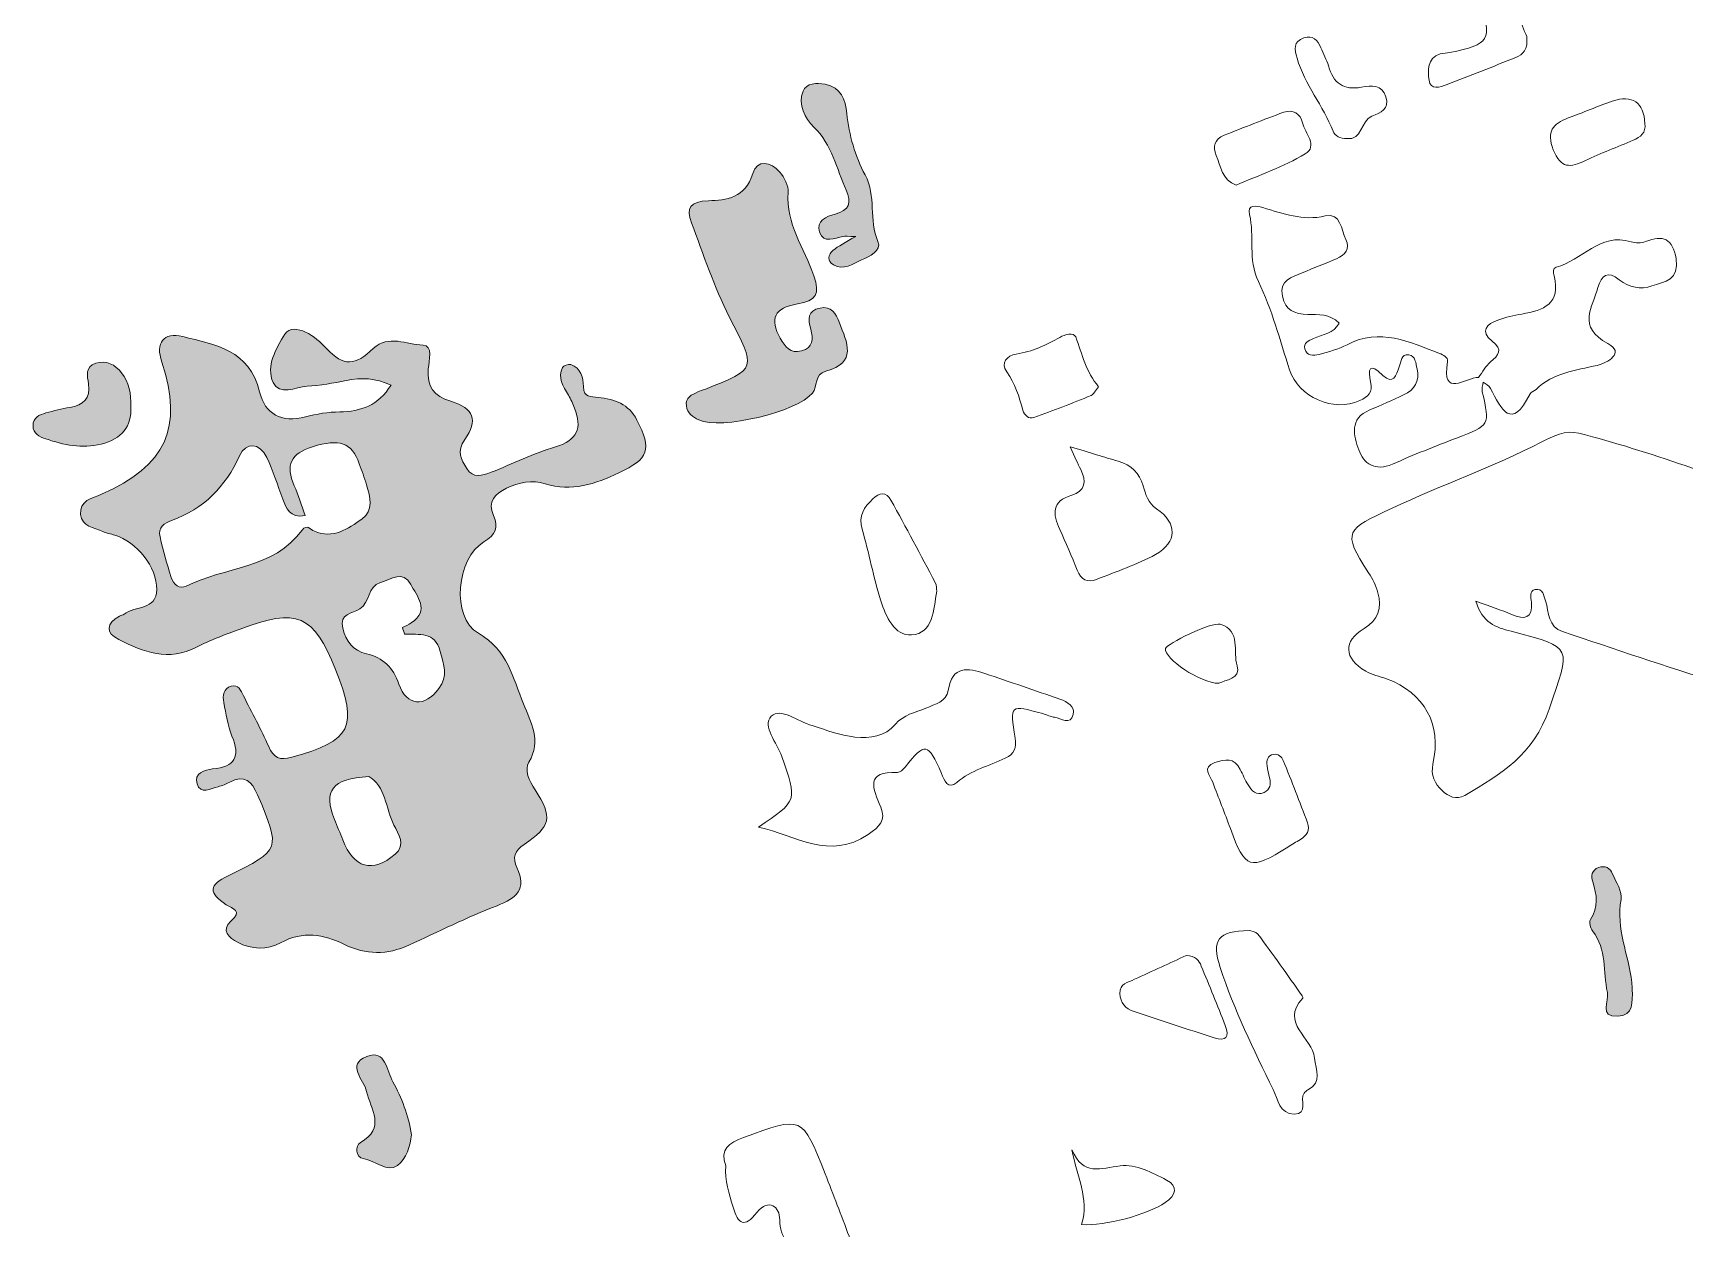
# Model space of a CAD drawing. Header units: millimetres. Extents: x -443 to 1612, y -2099 to -381.
# Drawn here: x -107 to 529, y -1120 to -660 of the extents above; entities that cross this region are included whole.
import ezdxf

# ---------------------------------------------------------------- set-up
doc = ezdxf.new("R2010")
doc.units = ezdxf.units.MM
doc.header["$MEASUREMENT"] = 0
doc.layers.add('Layer 1', color=7, linetype='Continuous', lineweight=0)

msp = doc.modelspace()

# ---------------------------------------------------------------- hatches: boundary and pattern name
at = {"layer": 'Layer 1', "true_color": 0x000000, "transparency": 33554687}
h = msp.add_hatch(color=18, dxfattribs=at)
h.dxf.hatch_style = 2
edge = h.paths.add_edge_path()
edge.add_spline(control_points=[(209.97, -738.25), (206.92, -738.25), (205.99, -738.14), (205.1, -738.27), (201.84, -738.77), (197.65, -741.28), (196.05, -736.63), (194.51, -732.21), (198.68, -730.56), (202.03, -729.68), (207.48, -728.25), (208.49, -725.18), (206.31, -720.46), (202.5, -712.2), (200.87, -702.99), (193.8, -696.14), (190.33, -692.78), (187.65, -687.5), (189.67, -682.33), (190.9, -679.17), (194.98, -679.12), (198.18, -679.7), (204.35, -680.83), (205.93, -685.62), (206.52, -690.97), (207.43, -699.28), (209.71, -707.31), (213.58, -714.58), (217.92, -722.73), (214.93, -731.93), (218.5, -740.23), (220.1, -743.95), (215.29, -745.87), (212.17, -747.34), (208.79, -748.93), (205.32, -751.37), (201.4, -749.22), (198.76, -747.76), (199.31, -745.27), (201.19, -743.68), (203.27, -741.9), (205.87, -740.73), (209.97, -738.25)], knot_values=[0, 0, 0, 0, 1, 1, 1, 2, 2, 2, 3, 3, 3, 4, 4, 4, 5, 5, 5, 6, 6, 6, 7, 7, 7, 8, 8, 8, 9, 9, 9, 10, 10, 10, 11, 11, 11, 12, 12, 12, 13, 13, 13, 14, 14, 14, 14], degree=3, periodic=0)
h = msp.add_hatch(color=18, dxfattribs=at)
h.dxf.hatch_style = 2
edge = h.paths.add_edge_path()
edge.add_spline(control_points=[(192.7, -773.99), (191.5, -770.25), (191.42, -766.83), (196.2, -765.85), (200.61, -764.95), (202.36, -768.01), (203.69, -771.51), (206.56, -779.06), (210.71, -786.94), (198.43, -790.17), (193.95, -791.35), (195.33, -796), (193.27, -798.62), (187.62, -805.82), (157.91, -812.84), (149.52, -808.95), (147.07, -807.82), (145.15, -806.29), (144.74, -803.5), (144.26, -800.19), (146.84, -799.24), (149.16, -798.17), (150.02, -797.77), (150.94, -797.5), (151.83, -797.15), (172.16, -789.11), (171.63, -789.38), (161.24, -769.18), (155.32, -757.68), (151.28, -745.18), (146.75, -733), (144.62, -727.29), (145.94, -724.76), (153.29, -724.54), (159.9, -724.33), (167.58, -723.48), (170.31, -714.1), (171.96, -708.46), (177.28, -709.36), (180.74, -713.49), (182.48, -715.57), (184.12, -718.76), (183.91, -721.28), (182.9, -733.4), (190.21, -742.85), (193.81, -753.41), (196.26, -760.59), (194.72, -763), (187.54, -764.25), (178.52, -765.81), (176.78, -769.98), (180.9, -777.5), (182.69, -780.78), (184.84, -783.48), (189.09, -782.36), (193.68, -781.13), (193.55, -777.66), (192.7, -773.99)], knot_values=[0, 0, 0, 0, 1, 1, 1, 2, 2, 2, 3, 3, 3, 4, 4, 4, 5, 5, 5, 6, 6, 6, 7, 7, 7, 8, 8, 8, 9, 9, 9, 10, 10, 10, 11, 11, 11, 12, 12, 12, 13, 13, 13, 14, 14, 14, 15, 15, 15, 16, 16, 16, 17, 17, 17, 18, 18, 18, 19, 19, 19, 19], degree=3, periodic=0)
h = msp.add_hatch(color=18, dxfattribs=at)
h.dxf.hatch_style = 2
edge = h.paths.add_edge_path()
edge.add_spline(control_points=[(22.39, -946.26), (8.09, -947.01), (4.8, -951.79), (9.18, -962.73), (10.23, -965.36), (11.38, -967.96), (12.41, -970.61), (16.68, -981.55), (23.71, -983.59), (32.53, -976.18), (36.84, -972.55), (33.78, -968.32), (32.11, -964.99), (28.84, -958.45), (28.87, -949.68), (22.39, -946.26)], knot_values=[0, 0, 0, 0, 1, 1, 1, 2, 2, 2, 3, 3, 3, 4, 4, 4, 5, 5, 5, 5], degree=3, periodic=0)
edge = h.paths.add_edge_path()
edge.add_spline(control_points=[(36.21, -891.48), (35.92, -890.6), (35.63, -889.73), (35.34, -888.85), (36.47, -888.27), (37.67, -887.81), (38.72, -887.11), (46.14, -882.16), (40.91, -876.79), (38.56, -872.27), (35.63, -866.65), (31.04, -870.28), (26.92, -871.53), (21.77, -873.09), (22.97, -879.24), (19.02, -881.66), (16.12, -883.44), (10.94, -883.4), (12.39, -889.17), (13.65, -894.16), (16.26, -897.79), (21.54, -898.98), (27.98, -900.43), (31.74, -904.28), (34.01, -910.63), (37.08, -919.2), (43.88, -919.68), (49.45, -912.36), (53.07, -907.61), (51.32, -903.16), (49.94, -898.06), (47.82, -890.31), (41.88, -891.58), (36.21, -891.48)], knot_values=[0, 0, 0, 0, 1, 1, 1, 2, 2, 2, 3, 3, 3, 4, 4, 4, 5, 5, 5, 6, 6, 6, 7, 7, 7, 8, 8, 8, 9, 9, 9, 10, 10, 10, 11, 11, 11, 11], degree=3, periodic=0)
edge = h.paths.add_edge_path()
edge.add_spline(control_points=[(-2.06, -845.75), (-8.28, -846.83), (-9.31, -842.86), (-10.68, -839.38), (-12.77, -834.05), (-14.41, -828.52), (-16.9, -823.4), (-19.69, -817.64), (-24.89, -817.27), (-27.41, -822.8), (-32.84, -834.72), (-41.12, -843.2), (-53.54, -847.65), (-56.22, -848.61), (-58.91, -850.3), (-58, -853.98), (-56.7, -859.19), (-55.32, -864.4), (-53.77, -869.54), (-52.92, -872.37), (-50.33, -874.17), (-47.87, -872.91), (-33.14, -865.41), (-14.26, -866.46), (-3.22, -851.36), (-1.43, -848.92), (-0.14, -851.07), (1.47, -851.78), (8.72, -854.99), (14.45, -850.75), (19.76, -847.09), (24.45, -843.85), (22.91, -838.55), (21.57, -833.91), (20.79, -831.17), (19.63, -828.53), (18.7, -825.83), (15.84, -817.55), (11.08, -816.06), (0.73, -819.24), (-7.56, -821.8), (-9.84, -826.4), (-6.27, -834.27), (-4.63, -837.88), (-3.51, -841.74), (-2.06, -845.75)], knot_values=[0, 0, 0, 0, 1, 1, 1, 2, 2, 2, 3, 3, 3, 4, 4, 4, 5, 5, 5, 6, 6, 6, 7, 7, 7, 8, 8, 8, 9, 9, 9, 10, 10, 10, 11, 11, 11, 12, 12, 12, 13, 13, 13, 14, 14, 14, 15, 15, 15, 15], degree=3, periodic=0)
edge = h.paths.add_edge_path()
edge.add_spline(control_points=[(30.98, -795.48), (25.04, -792.83), (19.51, -792.52), (13.71, -793.73), (8.74, -794.76), (3.69, -795.62), (-1.36, -795.97), (-5.83, -796.28), (-12.04, -799.75), (-14.42, -794.51), (-17.33, -788.09), (-13.32, -781.5), (-9.87, -775.85), (-8.28, -773.25), (-4.7, -773.81), (-1.95, -775.09), (1.25, -776.58), (3.75, -778.94), (6.21, -781.53), (12.73, -788.4), (17.16, -788.1), (24.14, -781.45), (29.92, -775.94), (37.03, -779.96), (43.32, -780.13), (47.2, -780.24), (45.64, -786.13), (45.33, -789.28), (44.62, -796.26), (47.51, -799.63), (54.03, -801.74), (62.96, -804.64), (64.61, -808.94), (59.37, -816.47), (56.17, -821.08), (58, -824.19), (60.15, -827.67), (62.58, -831.58), (66.16, -830.42), (69.5, -829.1), (77.78, -825.82), (85.83, -821.81), (94.33, -819.29), (102.87, -816.76), (104.64, -812.05), (101.65, -804.45), (100.96, -802.7), (100.26, -800.92), (99.27, -799.35), (97.19, -796.05), (95.2, -792.73), (96.98, -788.75), (97.31, -788.01), (99.29, -787.33), (100.18, -787.61), (104.22, -788.91), (104.94, -792.72), (105.09, -796.11), (105.28, -800.5), (107.89, -799.95), (110.82, -800.25), (117.02, -800.87), (122.54, -802.82), (125.71, -808.98), (131.56, -820.37), (130.28, -823.93), (118.74, -829.31), (109.62, -833.57), (100.64, -836.74), (90.29, -833.49), (85.43, -831.97), (80.17, -832.87), (75.43, -835.26), (71.05, -837.47), (68.01, -840.18), (70.46, -845.76), (72.39, -850.15), (71.35, -853.26), (66.74, -855.93), (56.19, -862.06), (54, -884.98), (64.61, -891.06), (76.01, -897.59), (77.89, -908.26), (81.99, -918.25), (84.89, -925.33), (88.98, -932.39), (84.08, -940.72), (82.26, -943.79), (84.13, -947.77), (86.43, -951.3), (93.4, -962.03), (92.59, -965.43), (82.22, -972.36), (78.63, -974.76), (77.68, -977.61), (79.41, -981.27), (83.35, -989.63), (79.37, -993.06), (71.82, -995.99), (60.27, -1000.46), (49.16, -1006.03), (37.87, -1011.16), (29.54, -1014.96), (21.29, -1014.98), (13.01, -1010.92), (4.96, -1006.97), (-2.99, -1005.55), (-11.54, -1010.29), (-16.73, -1013.17), (-22.72, -1012.87), (-28.12, -1010.07), (-31.41, -1008.36), (-34.65, -1005.47), (-30.72, -1001.99), (-25.98, -997.79), (-29.94, -997.31), (-32.5, -995.61), (-39.43, -990.98), (-39.2, -988.12), (-31.76, -984.47), (-11.39, -974.47), (-11.52, -974.53), (-20.41, -953.34), (-22.69, -947.9), (-25.42, -945.44), (-31.17, -948.41), (-32.58, -949.14), (-34.07, -949.78), (-35.6, -950.17), (-38.5, -950.91), (-42.45, -953.23), (-43.75, -949.02), (-45, -944.97), (-40.77, -943.62), (-37.74, -943.34), (-29.02, -942.53), (-27.02, -938.58), (-30.3, -930.67), (-31.98, -926.62), (-32.59, -922.09), (-33.44, -917.73), (-33.95, -915.11), (-33.64, -912.3), (-30.6, -911.45), (-27.84, -910.68), (-26.87, -913.11), (-25.86, -915.14), (-22.61, -921.67), (-19.03, -928.04), (-16.13, -934.72), (-14.21, -939.11), (-11.92, -940.15), (-7.26, -938.83), (15.85, -932.31), (18.44, -927.32), (9.61, -904.98), (1.3, -883.96), (-5.24, -881.16), (-27.17, -889.45), (-32.81, -891.59), (-38.56, -893.62), (-43.89, -896.41), (-54.65, -902.05), (-64.41, -898.29), (-73.89, -893.52), (-79.05, -890.93), (-78.81, -887.29), (-73.56, -884.46), (-73, -884.16), (-72.28, -884.1), (-71.81, -883.71), (-67.72, -880.39), (-59.34, -882.36), (-59.25, -874.25), (-59.14, -865.58), (-66.99, -855.87), (-75.45, -853.3), (-76.97, -852.84), (-78.55, -852.51), (-80, -851.88), (-83.41, -850.43), (-88.08, -850), (-88.57, -845.38), (-89.15, -839.93), (-84.23, -839.15), (-80.5, -837.52), (-55.66, -826.62), (-48.95, -811.9), (-57.32, -786.69), (-59.8, -779.24), (-56.77, -774.99), (-49.2, -776.86), (-36.76, -779.93), (-23.44, -781.97), (-19.65, -798.09), (-17.62, -806.68), (-11.17, -810.23), (-1.98, -807.75), (2.29, -806.6), (6.8, -805.89), (11.21, -805.84), (19.35, -805.74), (26.06, -803.34), (30.98, -795.48)], knot_values=[0, 0, 0, 0, 1, 1, 1, 2, 2, 2, 3, 3, 3, 4, 4, 4, 5, 5, 5, 6, 6, 6, 7, 7, 7, 8, 8, 8, 9, 9, 9, 10, 10, 10, 11, 11, 11, 12, 12, 12, 13, 13, 13, 14, 14, 14, 15, 15, 15, 16, 16, 16, 17, 17, 17, 18, 18, 18, 19, 19, 19, 20, 20, 20, 21, 21, 21, 22, 22, 22, 23, 23, 23, 24, 24, 24, 25, 25, 25, 26, 26, 26, 27, 27, 27, 28, 28, 28, 29, 29, 29, 30, 30, 30, 31, 31, 31, 32, 32, 32, 33, 33, 33, 34, 34, 34, 35, 35, 35, 36, 36, 36, 37, 37, 37, 38, 38, 38, 39, 39, 39, 40, 40, 40, 41, 41, 41, 42, 42, 42, 43, 43, 43, 44, 44, 44, 45, 45, 45, 46, 46, 46, 47, 47, 47, 48, 48, 48, 49, 49, 49, 50, 50, 50, 51, 51, 51, 52, 52, 52, 53, 53, 53, 54, 54, 54, 55, 55, 55, 56, 56, 56, 57, 57, 57, 58, 58, 58, 59, 59, 59, 60, 60, 60, 61, 61, 61, 62, 62, 62, 63, 63, 63, 64, 64, 64, 65, 65, 65, 66, 66, 66, 67, 67, 67, 68, 68, 68, 68], degree=3, periodic=0)
h = msp.add_hatch(color=18, dxfattribs=at)
h.dxf.hatch_style = 2
edge = h.paths.add_edge_path()
edge.add_spline(control_points=[(-69.29, -803.76), (-68.74, -811.61), (-72.74, -816.22), (-80.68, -818.24), (-88.13, -820.13), (-95.1, -818.5), (-102.04, -816.23), (-104.41, -815.46), (-106.91, -814.3), (-106.91, -811.15), (-106.9, -807.96), (-104.46, -806.95), (-101.97, -806.26), (-98.93, -805.41), (-95.86, -804.57), (-92.75, -804.1), (-87.44, -803.29), (-84.79, -800.61), (-85.55, -795.09), (-85.98, -791.94), (-86.9, -788.45), (-82.76, -787.13), (-78.66, -785.82), (-75.32, -787.61), (-72.79, -790.82), (-69.92, -794.47), (-69.07, -798.77), (-69.29, -803.76)], knot_values=[0, 0, 0, 0, 1, 1, 1, 2, 2, 2, 3, 3, 3, 4, 4, 4, 5, 5, 5, 6, 6, 6, 7, 7, 7, 8, 8, 8, 9, 9, 9, 9], degree=3, periodic=0)
h = msp.add_hatch(color=18, dxfattribs=at)
h.dxf.hatch_style = 2
edge = h.paths.add_edge_path()
edge.add_spline(control_points=[(499.45, -1029.35), (497.79, -1021.42), (499.34, -1012.76), (493.75, -1005.72), (492.9, -1004.65), (492.31, -1002.26), (492.92, -1001.35), (496.12, -996.56), (495.47, -991.83), (493.81, -986.78), (493.12, -984.69), (493.31, -982.22), (496.06, -981.26), (498.62, -980.36), (500.54, -981.51), (501.5, -983.78), (502.86, -986.97), (505.29, -990.58), (504.74, -993.56), (502.68, -1004.79), (507.69, -1014.87), (508.85, -1025.52), (508.95, -1026.47), (509.03, -1027.42), (509.05, -1028.37), (509.14, -1032.9), (509.56, -1038.36), (503.42, -1038.58), (496.09, -1038.84), (500.22, -1032.71), (499.45, -1029.35)], knot_values=[0, 0, 0, 0, 1, 1, 1, 2, 2, 2, 3, 3, 3, 4, 4, 4, 5, 5, 5, 6, 6, 6, 7, 7, 7, 8, 8, 8, 9, 9, 9, 10, 10, 10, 10], degree=3, periodic=0)
h = msp.add_hatch(color=18, dxfattribs=at)
h.dxf.hatch_style = 2
edge = h.paths.add_edge_path()
edge.add_spline(control_points=[(38.83, -1084.21), (38.43, -1088.23), (36.91, -1093.57), (33.45, -1096.04), (29.59, -1098.79), (24.84, -1094.1), (20.27, -1093.38), (17.32, -1092.91), (17.06, -1088.36), (19.08, -1087.23), (29.22, -1081.56), (23.08, -1074.39), (21.57, -1067.54), (20.57, -1062.95), (13.53, -1057.16), (21.64, -1054.03), (28.97, -1051.2), (29.3, -1059.46), (31.68, -1063.83), (35.02, -1069.98), (37.73, -1076.38), (38.83, -1084.21)], knot_values=[0, 0, 0, 0, 1, 1, 1, 2, 2, 2, 3, 3, 3, 4, 4, 4, 5, 5, 5, 6, 6, 6, 7, 7, 7, 7], degree=3, periodic=0)

# ---------------------------------------------------------------- linework, layer by layer
at = {"layer": 'Layer 1'}
for points, knots in [([(468.38, -661.32), (466.37, -656.23), (463.79, -649.78), (461.28, -643.3), (459.71, -639.26), (458.13, -635.27), (452.5, -637.61), (446.88, -639.94), (448.82, -643.91), (450.21, -647.93), (455.28, -662.45), (454.1, -664.42), (438.83, -667.46), (437.59, -667.71), (436.25, -667.6), (435.07, -667.99), (429.9, -669.69), (430.29, -674.49), (430.79, -678.1), (431.33, -682.07), (434.97, -680.89), (437.7, -679.82), (446.55, -676.37), (455.39, -672.89), (464.21, -669.36), (467.08, -668.21), (468.98, -666.25), (468.38, -661.32)], [0, 0, 0, 0, 1, 1, 1, 2, 2, 2, 3, 3, 3, 4, 4, 4, 5, 5, 5, 6, 6, 6, 7, 7, 7, 8, 8, 8, 9, 9, 9, 9]), ([(399.22, -700.62), (404.96, -701.39), (404.44, -693.82), (408.77, -691.95), (411.92, -690.59), (415.78, -689.43), (414.18, -684.57), (412.57, -679.67), (408.68, -680.03), (404.76, -680.79), (397.87, -682.14), (393.89, -679.21), (392.03, -672.62), (391.34, -670.19), (390.02, -667.96), (389.07, -665.6), (387.86, -662.61), (386.03, -660.6), (382.54, -661.83), (378.48, -663.27), (378.91, -666.24), (379.94, -669.64), (383, -679.8), (389.98, -688), (393.81, -697.78), (394.53, -699.64), (396.38, -700.51), (399.22, -700.62)], [0, 0, 0, 0, 1, 1, 1, 2, 2, 2, 3, 3, 3, 4, 4, 4, 5, 5, 5, 6, 6, 6, 7, 7, 7, 8, 8, 8, 9, 9, 9, 9]), ([(209.97, -738.25), (206.92, -738.25), (205.99, -738.14), (205.1, -738.27), (201.84, -738.77), (197.65, -741.28), (196.05, -736.63), (194.51, -732.21), (198.68, -730.56), (202.03, -729.68), (207.48, -728.25), (208.49, -725.18), (206.31, -720.46), (202.5, -712.2), (200.87, -702.99), (193.8, -696.14), (190.33, -692.78), (187.65, -687.5), (189.67, -682.33), (190.9, -679.17), (194.98, -679.12), (198.18, -679.7), (204.35, -680.83), (205.93, -685.62), (206.52, -690.97), (207.43, -699.28), (209.71, -707.31), (213.58, -714.58), (217.92, -722.73), (214.93, -731.93), (218.5, -740.23), (220.1, -743.95), (215.29, -745.87), (212.17, -747.34), (208.79, -748.93), (205.32, -751.37), (201.4, -749.22), (198.76, -747.76), (199.31, -745.27), (201.19, -743.68), (203.27, -741.9), (205.87, -740.73), (209.97, -738.25)], [0, 0, 0, 0, 1, 1, 1, 2, 2, 2, 3, 3, 3, 4, 4, 4, 5, 5, 5, 6, 6, 6, 7, 7, 7, 8, 8, 8, 9, 9, 9, 10, 10, 10, 11, 11, 11, 12, 12, 12, 13, 13, 13, 14, 14, 14, 14]), ([(513.91, -694.77), (513.57, -686.73), (509.01, -683.52), (501.35, -686.18), (495.65, -688.17), (490.09, -690.56), (484.42, -692.65), (478.42, -694.86), (475.9, -697.88), (478.64, -704.89), (481.49, -712.21), (485.23, -711.86), (491.02, -709.04), (497, -706.12), (503.32, -703.89), (509.44, -701.24), (512.19, -700.05), (514.43, -698.31), (513.91, -694.77)], [0, 0, 0, 0, 1, 1, 1, 2, 2, 2, 3, 3, 3, 4, 4, 4, 5, 5, 5, 6, 6, 6, 6]), ([(356.54, -718.53), (365.38, -714.64), (374.74, -711.43), (383.06, -706.49), (388.11, -703.5), (383.07, -698.5), (382.06, -694.56), (381.19, -691.12), (378.51, -689.13), (374.8, -690.47), (367.09, -693.27), (359.46, -696.31), (351.83, -699.34), (348.16, -700.8), (347.34, -703.78), (348.79, -707.1), (350.58, -711.23), (350.9, -716.47), (356.54, -718.53)], [0, 0, 0, 0, 1, 1, 1, 2, 2, 2, 3, 3, 3, 4, 4, 4, 5, 5, 5, 6, 6, 6, 6]), ([(192.7, -773.99), (191.5, -770.25), (191.42, -766.83), (196.2, -765.85), (200.61, -764.95), (202.36, -768.01), (203.69, -771.51), (206.56, -779.06), (210.71, -786.94), (198.43, -790.17), (193.95, -791.35), (195.33, -796), (193.27, -798.62), (187.62, -805.82), (157.91, -812.84), (149.52, -808.95), (147.07, -807.82), (145.15, -806.29), (144.74, -803.5), (144.26, -800.19), (146.84, -799.24), (149.16, -798.17), (150.02, -797.77), (150.94, -797.5), (151.83, -797.15), (172.16, -789.11), (171.63, -789.38), (161.24, -769.18), (155.32, -757.68), (151.28, -745.18), (146.75, -733), (144.62, -727.29), (145.94, -724.76), (153.29, -724.54), (159.9, -724.33), (167.58, -723.48), (170.31, -714.1), (171.96, -708.46), (177.28, -709.36), (180.74, -713.49), (182.48, -715.57), (184.12, -718.76), (183.91, -721.28), (182.9, -733.4), (190.21, -742.85), (193.81, -753.41), (196.26, -760.59), (194.72, -763), (187.54, -764.25), (178.52, -765.81), (176.78, -769.98), (180.9, -777.5), (182.69, -780.78), (184.84, -783.48), (189.09, -782.36), (193.68, -781.13), (193.55, -777.66), (192.7, -773.99)], [0, 0, 0, 0, 1, 1, 1, 2, 2, 2, 3, 3, 3, 4, 4, 4, 5, 5, 5, 6, 6, 6, 7, 7, 7, 8, 8, 8, 9, 9, 9, 10, 10, 10, 11, 11, 11, 12, 12, 12, 13, 13, 13, 14, 14, 14, 15, 15, 15, 16, 16, 16, 17, 17, 17, 18, 18, 18, 19, 19, 19, 19]), ([(449.85, -792.57), (444.96, -792.35), (435.5, -801.1), (437.9, -786.44), (438.18, -784.73), (436.28, -783.88), (434.79, -783.31), (423.25, -778.91), (411.89, -773.28), (399.2, -779.96), (395.87, -781.71), (392.08, -782.67), (388.42, -783.69), (386.26, -784.29), (383.64, -784.38), (382.92, -781.57), (382.33, -779.26), (384.5, -778.43), (386.22, -777.61), (389.7, -775.97), (394.13, -775.74), (396.21, -771.61), (392.4, -767.99), (388.06, -768.44), (384.06, -768.32), (379.02, -768.18), (375.38, -766.72), (374.29, -761.33), (373.02, -755.09), (377.81, -753.99), (381.88, -752.29), (386.28, -750.46), (390.73, -748.76), (395.1, -746.87), (398.4, -745.46), (400.51, -743.08), (398.74, -739.39), (396.96, -735.65), (396.76, -729.06), (390.83, -730.4), (382.1, -732.38), (374.59, -729.49), (366.72, -727.18), (364.3, -726.46), (360.63, -725.72), (361.63, -729.85), (363.68, -738.3), (360.9, -747), (365.06, -755.59), (370.28, -766.37), (373.35, -778.21), (377.05, -789.68), (380.42, -800.14), (393.99, -806.16), (404.12, -801.44), (407.22, -800), (409.26, -798.54), (408.25, -794.24), (407.18, -789.68), (407.65, -786.33), (413.04, -791.8), (416.89, -795.71), (418.18, -791.61), (419.32, -788.51), (420.04, -786.58), (419.9, -783.45), (422.98, -783.89), (425.58, -784.27), (425.67, -787.18), (426.17, -789.25), (427.32, -794), (425.17, -797.28), (420.97, -799.28), (416.67, -801.33), (412.32, -803.29), (407.92, -805.1), (399.91, -808.39), (401.84, -815.14), (403.7, -820.41), (405.57, -825.68), (410.05, -828.91), (416.68, -825.96), (424.8, -822.34), (433.09, -819.09), (441.39, -815.91), (454.26, -810.97), (454.26, -811.06), (451.3, -798.11), (451.03, -796.94), (451.48, -795.61), (451.59, -794.35), (452.56, -795.15), (453.91, -795.75), (454.45, -796.78), (458.6, -804.74), (462.48, -813.45), (469.68, -798.83), (470.04, -798.09), (471.34, -797.88), (472, -797.22), (478.49, -790.65), (487.21, -789.98), (495.51, -787.91), (499.55, -786.9), (506.34, -783.1), (499.7, -779.54), (487.64, -773.07), (493.69, -765.64), (495.82, -757.94), (497.13, -753.24), (499.7, -751.3), (504.04, -754.92), (507.83, -758.09), (512.3, -758.76), (516.61, -757.34), (521.41, -755.76), (527.36, -754.97), (525.93, -746.83), (524.57, -739.07), (520.99, -737.59), (514.2, -740.23), (512.54, -740.87), (510.3, -740.83), (508.57, -740.31), (496.56, -736.65), (489.58, -747.61), (479.72, -750.13), (478.4, -750.47), (478.61, -752.17), (478.94, -753.47), (481.62, -764.13), (474.95, -766.79), (466.52, -768.14), (463.39, -768.64), (460.26, -769.38), (457.29, -770.46), (452.98, -772.02), (450.17, -774.75), (455.04, -778.56), (459.47, -782.02), (457.59, -783.93), (454.42, -786.6), (452.55, -788.17), (451.35, -790.55), (449.85, -792.57)], [0, 0, 0, 0, 1, 1, 1, 2, 2, 2, 3, 3, 3, 4, 4, 4, 5, 5, 5, 6, 6, 6, 7, 7, 7, 8, 8, 8, 9, 9, 9, 10, 10, 10, 11, 11, 11, 12, 12, 12, 13, 13, 13, 14, 14, 14, 15, 15, 15, 16, 16, 16, 17, 17, 17, 18, 18, 18, 19, 19, 19, 20, 20, 20, 21, 21, 21, 22, 22, 22, 23, 23, 23, 24, 24, 24, 25, 25, 25, 26, 26, 26, 27, 27, 27, 28, 28, 28, 29, 29, 29, 30, 30, 30, 31, 31, 31, 32, 32, 32, 33, 33, 33, 34, 34, 34, 35, 35, 35, 36, 36, 36, 37, 37, 37, 38, 38, 38, 39, 39, 39, 40, 40, 40, 41, 41, 41, 42, 42, 42, 43, 43, 43, 44, 44, 44, 45, 45, 45, 46, 46, 46, 47, 47, 47, 48, 48, 48, 48]), ([(30.98, -795.48), (25.04, -792.83), (19.51, -792.52), (13.71, -793.73), (8.74, -794.76), (3.69, -795.62), (-1.36, -795.97), (-5.83, -796.28), (-12.04, -799.75), (-14.42, -794.51), (-17.33, -788.09), (-13.32, -781.5), (-9.87, -775.85), (-8.28, -773.25), (-4.7, -773.81), (-1.95, -775.09), (1.25, -776.58), (3.75, -778.94), (6.21, -781.53), (12.73, -788.4), (17.16, -788.1), (24.14, -781.45), (29.92, -775.94), (37.03, -779.96), (43.32, -780.13), (47.2, -780.24), (45.64, -786.13), (45.33, -789.28), (44.62, -796.26), (47.51, -799.63), (54.03, -801.74), (62.96, -804.64), (64.61, -808.94), (59.37, -816.47), (56.17, -821.08), (58, -824.19), (60.15, -827.67), (62.58, -831.58), (66.16, -830.42), (69.5, -829.1), (77.78, -825.82), (85.83, -821.81), (94.33, -819.29), (102.87, -816.76), (104.64, -812.05), (101.65, -804.45), (100.96, -802.7), (100.26, -800.92), (99.27, -799.35), (97.19, -796.05), (95.2, -792.73), (96.98, -788.75), (97.31, -788.01), (99.29, -787.33), (100.18, -787.61), (104.22, -788.91), (104.94, -792.72), (105.09, -796.11), (105.28, -800.5), (107.89, -799.95), (110.82, -800.25), (117.02, -800.87), (122.54, -802.82), (125.71, -808.98), (131.56, -820.37), (130.28, -823.93), (118.74, -829.31), (109.62, -833.57), (100.64, -836.74), (90.29, -833.49), (85.43, -831.97), (80.17, -832.87), (75.43, -835.26), (71.05, -837.47), (68.01, -840.18), (70.46, -845.76), (72.39, -850.15), (71.35, -853.26), (66.74, -855.93), (56.19, -862.06), (54, -884.98), (64.61, -891.06), (76.01, -897.59), (77.89, -908.26), (81.99, -918.25), (84.89, -925.33), (88.98, -932.39), (84.08, -940.72), (82.26, -943.79), (84.13, -947.77), (86.43, -951.3), (93.4, -962.03), (92.59, -965.43), (82.22, -972.36), (78.63, -974.76), (77.68, -977.61), (79.41, -981.27), (83.35, -989.63), (79.37, -993.06), (71.82, -995.99), (60.27, -1000.46), (49.16, -1006.03), (37.87, -1011.16), (29.54, -1014.96), (21.29, -1014.98), (13.01, -1010.92), (4.96, -1006.97), (-2.99, -1005.55), (-11.54, -1010.29), (-16.73, -1013.17), (-22.72, -1012.87), (-28.12, -1010.07), (-31.41, -1008.36), (-34.65, -1005.47), (-30.72, -1001.99), (-25.98, -997.79), (-29.94, -997.31), (-32.5, -995.61), (-39.43, -990.98), (-39.2, -988.12), (-31.76, -984.47), (-11.39, -974.47), (-11.52, -974.53), (-20.41, -953.34), (-22.69, -947.9), (-25.42, -945.44), (-31.17, -948.41), (-32.58, -949.14), (-34.07, -949.78), (-35.6, -950.17), (-38.5, -950.91), (-42.45, -953.23), (-43.75, -949.02), (-45, -944.97), (-40.77, -943.62), (-37.74, -943.34), (-29.02, -942.53), (-27.02, -938.58), (-30.3, -930.67), (-31.98, -926.62), (-32.59, -922.09), (-33.44, -917.73), (-33.95, -915.11), (-33.64, -912.3), (-30.6, -911.45), (-27.84, -910.68), (-26.87, -913.11), (-25.86, -915.14), (-22.61, -921.67), (-19.03, -928.04), (-16.13, -934.72), (-14.21, -939.11), (-11.92, -940.15), (-7.26, -938.83), (15.85, -932.31), (18.44, -927.32), (9.61, -904.98), (1.3, -883.96), (-5.24, -881.16), (-27.17, -889.45), (-32.81, -891.59), (-38.56, -893.62), (-43.89, -896.41), (-54.65, -902.05), (-64.41, -898.29), (-73.89, -893.52), (-79.05, -890.93), (-78.81, -887.29), (-73.56, -884.46), (-73, -884.16), (-72.28, -884.1), (-71.81, -883.71), (-67.72, -880.39), (-59.34, -882.36), (-59.25, -874.25), (-59.14, -865.58), (-66.99, -855.87), (-75.45, -853.3), (-76.97, -852.84), (-78.55, -852.51), (-80, -851.88), (-83.41, -850.43), (-88.08, -850), (-88.57, -845.38), (-89.15, -839.93), (-84.23, -839.15), (-80.5, -837.52), (-55.66, -826.62), (-48.95, -811.9), (-57.32, -786.69), (-59.8, -779.24), (-56.77, -774.99), (-49.2, -776.86), (-36.76, -779.93), (-23.44, -781.97), (-19.65, -798.09), (-17.62, -806.68), (-11.17, -810.23), (-1.98, -807.75), (2.29, -806.6), (6.8, -805.89), (11.21, -805.84), (19.35, -805.74), (26.06, -803.34), (30.98, -795.48)], [0, 0, 0, 0, 1, 1, 1, 2, 2, 2, 3, 3, 3, 4, 4, 4, 5, 5, 5, 6, 6, 6, 7, 7, 7, 8, 8, 8, 9, 9, 9, 10, 10, 10, 11, 11, 11, 12, 12, 12, 13, 13, 13, 14, 14, 14, 15, 15, 15, 16, 16, 16, 17, 17, 17, 18, 18, 18, 19, 19, 19, 20, 20, 20, 21, 21, 21, 22, 22, 22, 23, 23, 23, 24, 24, 24, 25, 25, 25, 26, 26, 26, 27, 27, 27, 28, 28, 28, 29, 29, 29, 30, 30, 30, 31, 31, 31, 32, 32, 32, 33, 33, 33, 34, 34, 34, 35, 35, 35, 36, 36, 36, 37, 37, 37, 38, 38, 38, 39, 39, 39, 40, 40, 40, 41, 41, 41, 42, 42, 42, 43, 43, 43, 44, 44, 44, 45, 45, 45, 46, 46, 46, 47, 47, 47, 48, 48, 48, 49, 49, 49, 50, 50, 50, 51, 51, 51, 52, 52, 52, 53, 53, 53, 54, 54, 54, 55, 55, 55, 56, 56, 56, 57, 57, 57, 58, 58, 58, 59, 59, 59, 60, 60, 60, 61, 61, 61, 62, 62, 62, 63, 63, 63, 64, 64, 64, 65, 65, 65, 66, 66, 66, 67, 67, 67, 68, 68, 68, 68]), ([(303.52, -796.14), (298.62, -790.59), (297.22, -783.57), (294.68, -776.99), (293.93, -775.05), (290.55, -776.03), (288.57, -777.14), (283.29, -780.12), (277.93, -782.64), (271.81, -783.56), (268.09, -784.12), (265.67, -787.07), (268.1, -790.42), (271.41, -794.96), (272.89, -799.97), (274.36, -805.14), (274.95, -807.2), (276.6, -808.72), (278.61, -808.01), (286.03, -805.38), (293.35, -802.48), (300.64, -799.5), (301.64, -799.09), (302.24, -797.69), (303.52, -796.14)], [0, 0, 0, 0, 1, 1, 1, 2, 2, 2, 3, 3, 3, 4, 4, 4, 5, 5, 5, 6, 6, 6, 7, 7, 7, 8, 8, 8, 8]), ([(-69.29, -803.76), (-68.74, -811.61), (-72.74, -816.22), (-80.68, -818.24), (-88.13, -820.13), (-95.1, -818.5), (-102.04, -816.23), (-104.41, -815.46), (-106.91, -814.3), (-106.91, -811.15), (-106.9, -807.96), (-104.46, -806.95), (-101.97, -806.26), (-98.93, -805.41), (-95.86, -804.57), (-92.75, -804.1), (-87.44, -803.29), (-84.79, -800.61), (-85.55, -795.09), (-85.98, -791.94), (-86.9, -788.45), (-82.76, -787.13), (-78.66, -785.82), (-75.32, -787.61), (-72.79, -790.82), (-69.92, -794.47), (-69.07, -798.77), (-69.29, -803.76)], [0, 0, 0, 0, 1, 1, 1, 2, 2, 2, 3, 3, 3, 4, 4, 4, 5, 5, 5, 6, 6, 6, 7, 7, 7, 8, 8, 8, 9, 9, 9, 9]), ([(569.47, -841.16), (542.83, -831.22), (516.16, -821.14), (488.5, -814.04), (483.35, -812.72), (478.6, -815.15), (473.97, -817.52), (455.35, -827.07), (435.56, -834.02), (416.58, -842.88), (398.87, -851.16), (396.99, -851.74), (407.52, -867.76), (409.07, -870.12), (410.38, -872.79), (411.08, -875.51), (412.58, -881.23), (411.4, -885.9), (405.73, -889.29), (397.6, -894.16), (397.94, -900.69), (406.38, -905.66), (408.8, -907.09), (411.73, -907.63), (414.41, -908.62), (429, -913.95), (435.71, -926.1), (432.29, -941.42), (431.33, -945.74), (433.03, -948.96), (435.83, -951.65), (438.18, -953.92), (441.33, -955.36), (444.54, -953.5), (458.4, -945.46), (471.15, -937.71), (477.06, -920.27), (485.22, -896.21), (486.85, -896.64), (462.39, -890.32), (456.62, -888.83), (451.16, -887.07), (448.84, -878.67), (454.41, -880.76), (458.56, -882.17), (462.59, -883.86), (467.56, -885.93), (470.7, -885.59), (470.2, -879.05), (470.07, -877.31), (469.18, -874.71), (471.71, -874.23), (474.71, -873.66), (475.01, -876.61), (475.64, -878.62), (477.03, -883.03), (476.55, -888.55), (482.23, -890.44), (502.14, -897.07), (521.97, -903.98), (542.07, -909.97), (550.26, -912.41), (556.17, -906.85), (555.16, -898.64), (554.57, -893.92), (557.14, -892.4), (560.44, -890.9), (563.91, -889.32), (567.46, -887.92), (570.87, -886.22), (572.65, -885.33), (574.23, -883.59), (572.98, -881.61), (571.44, -879.19), (569.7, -881.31), (568.23, -882.22), (560.53, -887.06), (552.58, -887.91), (543.29, -884.19), (548.47, -878.52), (558.82, -882.33), (561, -872.45), (553.98, -874.41), (545.32, -878.68), (550.79, -865.37), (550.88, -865.16), (550.52, -864.8), (550.45, -864.5), (549.2, -859.04), (553.27, -854.7), (556.32, -852.92), (560.54, -850.44), (561.51, -856.93), (564.05, -859.37), (564.33, -859.64), (565.07, -859.41), (564.62, -859.41), (572.63, -854.96), (552.45, -844.73), (569.47, -841.16)], [0, 0, 0, 0, 1, 1, 1, 2, 2, 2, 3, 3, 3, 4, 4, 4, 5, 5, 5, 6, 6, 6, 7, 7, 7, 8, 8, 8, 9, 9, 9, 10, 10, 10, 11, 11, 11, 12, 12, 12, 13, 13, 13, 14, 14, 14, 15, 15, 15, 16, 16, 16, 17, 17, 17, 18, 18, 18, 19, 19, 19, 20, 20, 20, 21, 21, 21, 22, 22, 22, 23, 23, 23, 24, 24, 24, 25, 25, 25, 26, 26, 26, 27, 27, 27, 28, 28, 28, 29, 29, 29, 30, 30, 30, 31, 31, 31, 32, 32, 32, 33, 33, 33, 33]), ([(-2.06, -845.75), (-8.28, -846.83), (-9.31, -842.86), (-10.68, -839.38), (-12.77, -834.05), (-14.41, -828.52), (-16.9, -823.4), (-19.69, -817.64), (-24.89, -817.27), (-27.41, -822.8), (-32.84, -834.72), (-41.12, -843.2), (-53.54, -847.65), (-56.22, -848.61), (-58.91, -850.3), (-58, -853.98), (-56.7, -859.19), (-55.32, -864.4), (-53.77, -869.54), (-52.92, -872.37), (-50.33, -874.17), (-47.87, -872.91), (-33.14, -865.41), (-14.26, -866.46), (-3.22, -851.36), (-1.43, -848.92), (-0.14, -851.07), (1.47, -851.78), (8.72, -854.99), (14.45, -850.75), (19.76, -847.09), (24.45, -843.85), (22.91, -838.55), (21.57, -833.91), (20.79, -831.17), (19.63, -828.53), (18.7, -825.83), (15.84, -817.55), (11.08, -816.06), (0.73, -819.24), (-7.56, -821.8), (-9.84, -826.4), (-6.27, -834.27), (-4.63, -837.88), (-3.51, -841.74), (-2.06, -845.75)], [0, 0, 0, 0, 1, 1, 1, 2, 2, 2, 3, 3, 3, 4, 4, 4, 5, 5, 5, 6, 6, 6, 7, 7, 7, 8, 8, 8, 9, 9, 9, 10, 10, 10, 11, 11, 11, 12, 12, 12, 13, 13, 13, 14, 14, 14, 15, 15, 15, 15]), ([(292.49, -819.25), (294.49, -823.5), (295.49, -825.78), (296.62, -827.99), (298.95, -832.51), (298.23, -836.38), (293.23, -837.89), (285.25, -840.31), (285.86, -845.12), (288.56, -851.08), (290.91, -856.27), (293.17, -861.5), (295.31, -866.78), (296.75, -870.34), (299.02, -871.84), (302.72, -870.34), (310.34, -867.24), (318.3, -864.72), (325.44, -860.75), (333.94, -856.03), (333.86, -848.61), (325.83, -843.12), (322.57, -840.89), (321.65, -837.6), (320.67, -834.35), (319.16, -829.33), (316.1, -826.21), (311.08, -824.8), (305.63, -823.25), (300.22, -821.56), (292.49, -819.25)], [0, 0, 0, 0, 1, 1, 1, 2, 2, 2, 3, 3, 3, 4, 4, 4, 5, 5, 5, 6, 6, 6, 7, 7, 7, 8, 8, 8, 9, 9, 9, 10, 10, 10, 10]), ([(241.18, -874.88), (241.04, -874.02), (241.14, -872.62), (240.59, -871.56), (234.98, -860.94), (229.36, -850.32), (223.52, -839.82), (221.71, -836.57), (219.08, -836.77), (216.52, -839.33), (213.28, -842.59), (210.9, -845.84), (212.43, -851.05), (215.1, -860.14), (216.8, -869.52), (219.63, -878.56), (221.51, -884.57), (224.98, -892.19), (231.43, -891.73), (239.88, -891.13), (239.85, -882.05), (241.18, -874.88)], [0, 0, 0, 0, 1, 1, 1, 2, 2, 2, 3, 3, 3, 4, 4, 4, 5, 5, 5, 6, 6, 6, 7, 7, 7, 7]), ([(36.21, -891.48), (35.92, -890.6), (35.63, -889.73), (35.34, -888.85), (36.47, -888.27), (37.67, -887.81), (38.72, -887.11), (46.14, -882.16), (40.91, -876.79), (38.56, -872.27), (35.63, -866.65), (31.04, -870.28), (26.92, -871.53), (21.77, -873.09), (22.97, -879.24), (19.02, -881.66), (16.12, -883.44), (10.94, -883.4), (12.39, -889.17), (13.65, -894.16), (16.26, -897.79), (21.54, -898.98), (27.98, -900.43), (31.74, -904.28), (34.01, -910.63), (37.08, -919.2), (43.88, -919.68), (49.45, -912.36), (53.07, -907.61), (51.32, -903.16), (49.94, -898.06), (47.82, -890.31), (41.88, -891.58), (36.21, -891.48)], [0, 0, 0, 0, 1, 1, 1, 2, 2, 2, 3, 3, 3, 4, 4, 4, 5, 5, 5, 6, 6, 6, 7, 7, 7, 8, 8, 8, 9, 9, 9, 10, 10, 10, 11, 11, 11, 11]), ([(349.87, -910.33), (352.19, -908.97), (358.54, -908.74), (356.87, -903.62), (355.11, -898.23), (358.48, -890.09), (350.38, -887.6), (347.16, -886.61), (329.48, -895.2), (329.26, -896.99), (328.79, -900.82), (342.6, -910.37), (349.87, -910.33)], [0, 0, 0, 0, 1, 1, 1, 2, 2, 2, 3, 3, 3, 4, 4, 4, 4]), ([(172.46, -965.7), (187.12, -968.99), (199.75, -978.57), (214.72, -968.58), (219.2, -965.59), (221.69, -963), (219.57, -958.01), (216.51, -950.82), (213.53, -944.14), (226.1, -944.67), (227.06, -944.71), (228.3, -943.51), (229.02, -942.58), (236.63, -932.93), (237.82, -933.15), (243, -945.05), (244.1, -947.59), (245.53, -951.53), (248.94, -948.55), (254.46, -943.75), (261.31, -942.15), (267.58, -939.2), (271.03, -937.58), (271.94, -935.13), (271.36, -931.47), (269.29, -918.48), (269.37, -918.47), (282.01, -922.03), (283.54, -922.47), (285.01, -923.21), (286.57, -923.43), (289.08, -923.78), (292.65, -926.65), (293.73, -922.32), (294.49, -919.28), (291.52, -917.43), (288.58, -916.44), (278.94, -913.17), (269.35, -909.79), (259.71, -906.57), (253.04, -904.34), (247.13, -903.49), (245.56, -913.11), (244.87, -917.35), (240.46, -918.44), (236.97, -919.91), (232.88, -921.62), (228.31, -922.49), (225.28, -926.06), (221.06, -931.01), (215.6, -931.59), (209.67, -931.03), (203.89, -930.49), (198.6, -928.26), (193.12, -926.62), (187.79, -925.03), (180.91, -919.51), (177.43, -923.03), (173.69, -926.82), (179.7, -933.28), (181.51, -938.5), (187.46, -955.69), (187.63, -955.63), (172.46, -965.7)], [0, 0, 0, 0, 1, 1, 1, 2, 2, 2, 3, 3, 3, 4, 4, 4, 5, 5, 5, 6, 6, 6, 7, 7, 7, 8, 8, 8, 9, 9, 9, 10, 10, 10, 11, 11, 11, 12, 12, 12, 13, 13, 13, 14, 14, 14, 15, 15, 15, 16, 16, 16, 17, 17, 17, 18, 18, 18, 19, 19, 19, 20, 20, 20, 21, 21, 21, 21]), ([(369.36, -946.74), (369.89, -949.08), (369.7, -951.29), (367.23, -952.38), (364.19, -953.71), (362.45, -951.66), (361.08, -949.44), (359.92, -947.55), (359.04, -945.49), (358.08, -943.49), (355.84, -938.79), (352.12, -939.56), (348.33, -940.9), (342.96, -942.79), (346.56, -945.89), (347.5, -948.47), (349.67, -954.43), (352.07, -960.31), (354.25, -966.26), (360.01, -981.98), (361.82, -982.58), (376.34, -973.4), (377.95, -972.38), (379.61, -971.45), (381.25, -970.48), (383.72, -969), (384.96, -966.78), (383.95, -964.05), (380.98, -956.02), (377.83, -948.05), (374.64, -940.1), (374.03, -938.58), (372.67, -937.41), (370.9, -937.72), (368.5, -938.13), (368.17, -940.09), (368.41, -942.09), (368.59, -943.66), (369.04, -945.19), (369.36, -946.74)], [0, 0, 0, 0, 1, 1, 1, 2, 2, 2, 3, 3, 3, 4, 4, 4, 5, 5, 5, 6, 6, 6, 7, 7, 7, 8, 8, 8, 9, 9, 9, 10, 10, 10, 11, 11, 11, 12, 12, 12, 13, 13, 13, 13]), ([(22.39, -946.26), (8.09, -947.01), (4.8, -951.79), (9.18, -962.73), (10.23, -965.36), (11.38, -967.96), (12.41, -970.61), (16.68, -981.55), (23.71, -983.59), (32.53, -976.18), (36.84, -972.55), (33.78, -968.32), (32.11, -964.99), (28.84, -958.45), (28.87, -949.68), (22.39, -946.26)], [0, 0, 0, 0, 1, 1, 1, 2, 2, 2, 3, 3, 3, 4, 4, 4, 5, 5, 5, 5]), ([(499.45, -1029.35), (497.79, -1021.42), (499.34, -1012.76), (493.75, -1005.72), (492.9, -1004.65), (492.31, -1002.26), (492.92, -1001.35), (496.12, -996.56), (495.47, -991.83), (493.81, -986.78), (493.12, -984.69), (493.31, -982.22), (496.06, -981.26), (498.62, -980.36), (500.54, -981.51), (501.5, -983.78), (502.86, -986.97), (505.29, -990.58), (504.74, -993.56), (502.68, -1004.79), (507.69, -1014.87), (508.85, -1025.52), (508.95, -1026.47), (509.03, -1027.42), (509.05, -1028.37), (509.14, -1032.9), (509.56, -1038.36), (503.42, -1038.58), (496.09, -1038.84), (500.22, -1032.71), (499.45, -1029.35)], [0, 0, 0, 0, 1, 1, 1, 2, 2, 2, 3, 3, 3, 4, 4, 4, 5, 5, 5, 6, 6, 6, 7, 7, 7, 8, 8, 8, 9, 9, 9, 10, 10, 10, 10]), ([(361.55, -1005.58), (349.28, -1005.61), (346.89, -1009.22), (350.36, -1019.81), (355.7, -1036.11), (363.23, -1051.44), (370.72, -1066.78), (372.59, -1070.6), (373.2, -1076.19), (378.78, -1076.26), (384.6, -1076.32), (380.75, -1070.63), (382.64, -1068.17), (383.01, -1067.68), (383.51, -1067.22), (384.05, -1066.94), (390, -1063.82), (387.06, -1059.36), (386.65, -1054.65), (385.97, -1046.75), (373.11, -1041.27), (382.11, -1031.64), (382.24, -1031.51), (382.12, -1030.98), (381.95, -1030.74), (376.29, -1022.76), (370.69, -1014.73), (364.84, -1006.89), (364.07, -1005.86), (362.05, -1005.76), (361.55, -1005.58)], [0, 0, 0, 0, 1, 1, 1, 2, 2, 2, 3, 3, 3, 4, 4, 4, 5, 5, 5, 6, 6, 6, 7, 7, 7, 8, 8, 8, 9, 9, 9, 10, 10, 10, 10]), ([(337.28, -1015.18), (331.16, -1017.98), (324.26, -1021.15), (317.37, -1024.32), (314.84, -1025.48), (311.53, -1025.99), (311.7, -1029.77), (311.85, -1033.3), (313.85, -1035.67), (317.2, -1036.78), (327.45, -1040.16), (337.71, -1043.51), (347.97, -1046.85), (352.8, -1048.43), (353.95, -1046.37), (352.31, -1042.15), (349.32, -1034.46), (346.19, -1026.83), (343.04, -1019.2), (342.17, -1017.09), (340.9, -1015.26), (337.28, -1015.18)], [0, 0, 0, 0, 1, 1, 1, 2, 2, 2, 3, 3, 3, 4, 4, 4, 5, 5, 5, 6, 6, 6, 7, 7, 7, 7]), ([(38.83, -1084.21), (38.43, -1088.23), (36.91, -1093.57), (33.45, -1096.04), (29.59, -1098.79), (24.84, -1094.1), (20.27, -1093.38), (17.32, -1092.91), (17.06, -1088.36), (19.08, -1087.23), (29.22, -1081.56), (23.08, -1074.39), (21.57, -1067.54), (20.57, -1062.95), (13.53, -1057.16), (21.64, -1054.03), (28.97, -1051.2), (29.3, -1059.46), (31.68, -1063.83), (35.02, -1069.98), (37.73, -1076.38), (38.83, -1084.21)], [0, 0, 0, 0, 1, 1, 1, 2, 2, 2, 3, 3, 3, 4, 4, 4, 5, 5, 5, 6, 6, 6, 7, 7, 7, 7]), ([(159.89, -1096.21), (159.55, -1101.78), (161.13, -1106.9), (162.71, -1112.1), (164.71, -1118.69), (166.93, -1120.22), (171.9, -1114.1), (176.46, -1108.47), (180.8, -1111.93), (180.68, -1116.89), (180.5, -1123.89), (185.58, -1127.51), (187.97, -1132.74), (189.2, -1135.42), (191.59, -1140.65), (195.34, -1136.72), (199.46, -1132.42), (211.5, -1134.69), (207.37, -1123.29), (204.45, -1115.23), (201.35, -1107.24), (198.21, -1099.27), (189.34, -1076.73), (189.36, -1076.86), (166.72, -1085.27), (161.22, -1087.31), (157.49, -1089.71), (159.89, -1096.21)], [0, 0, 0, 0, 1, 1, 1, 2, 2, 2, 3, 3, 3, 4, 4, 4, 5, 5, 5, 6, 6, 6, 7, 7, 7, 8, 8, 8, 9, 9, 9, 9]), ([(296.98, -1118.78), (305.9, -1119.43), (322.37, -1114.86), (329.2, -1110.32), (333.41, -1107.51), (334.29, -1104.02), (329.66, -1101.61), (324.13, -1098.73), (318.03, -1095.37), (311.79, -1096.16), (304.5, -1097.09), (297.4, -1100.28), (293.25, -1089.93), (295.04, -1100.16), (300.03, -1108.68), (296.98, -1118.78)], [0, 0, 0, 0, 1, 1, 1, 2, 2, 2, 3, 3, 3, 4, 4, 4, 5, 5, 5, 5])]:
    msp.add_open_spline(points, degree=3, knots=knots, dxfattribs=at)

doc.saveas('drawing.dxf')
